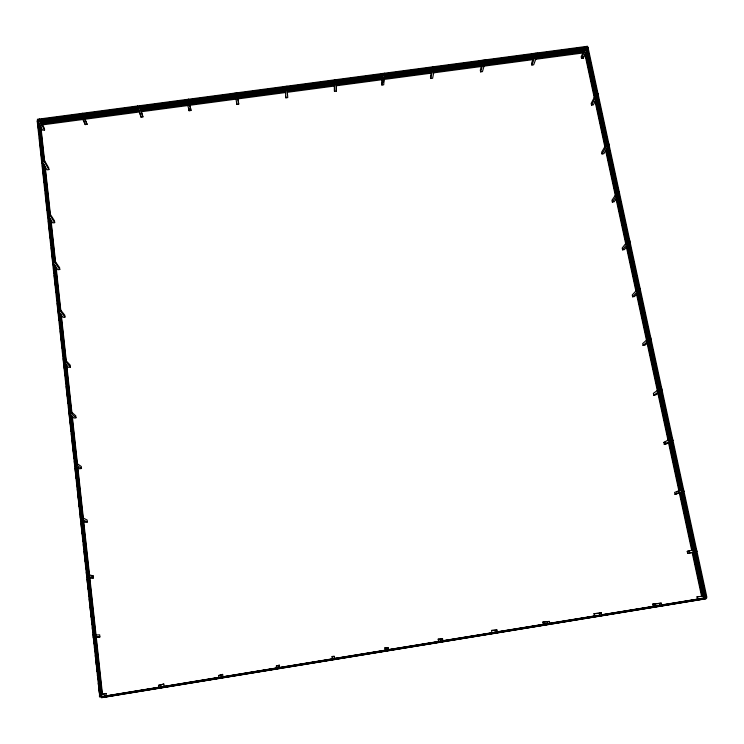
<?xml version="1.0" encoding="UTF-8"?>
<svg xmlns="http://www.w3.org/2000/svg" width="744" height="744" viewBox="0 0 744 744"><rect width="100%" height="100%" fill="white"/><g stroke="black" fill="none" stroke-linecap="round" stroke-linejoin="round"><path stroke-width="1.12" d="M334.465 91.363L334.428 79.868L334.465 91.363L336.297 91.121L336.297 79.627L336.297 91.121M381.895 85.039L382.695 73.47L381.895 85.039L383.718 84.797L384.546 73.219L384.369 74.8L432.125 68.457M383.523 82.193L383.839 79.469L431.204 73.163M430.795 78.52L432.757 68.578L432.441 66.867L430.478 76.837L430.795 78.52L432.608 78.278L434.608 68.336L434.291 66.616L434.152 67.304L482.968 60.822M480.643 71.88L483.498 61.845L483.163 60.134L480.317 70.196L480.643 71.88L482.447 71.638L485.33 61.603L484.995 59.892L484.8 60.58L535.01 53.912M531.876 65.044L535.624 54.926L535.271 53.224L531.532 63.37L531.876 65.044L533.662 64.812L537.447 54.684L537.094 52.982L536.842 53.67L586.337 47.105L586.198 46.435M584.691 49.783L585.11 48.853L536.787 55.27M581.538 58.432L586.151 48.211L585.788 46.519L581.185 56.758L581.538 58.432L583.324 58.19L587.974 47.969L587.602 46.277L37.433 119.273L37.619 121.049L42.668 130.256L44.566 130.005L44.37 128.266L39.358 119.021L39.544 120.788L44.566 130.005M596.018 93.939L591.192 103.444L591.554 105.136L593.359 104.895L598.223 95.418L597.851 93.688L596.018 93.939L596.39 95.669L591.554 105.136M597.851 93.688L597.451 94.469L587.36 47.728L588.067 47.635L706.707 596.502M606.713 143.499L601.645 152.213L602.017 153.943L603.84 153.692L608.936 144.996L608.555 143.239L606.713 143.499L607.095 145.257L602.017 153.943M608.146 143.955L608.555 143.239M617.26 192.37L611.959 200.294L612.34 202.061L614.172 201.801L619.51 193.905L619.12 192.11L617.26 192.37L617.641 194.165L612.34 202.061M618.683 192.761L619.12 192.11M627.731 240.935L622.198 248.059L622.589 249.854L624.43 249.584L630.01 242.488L629.61 240.665L627.731 240.935L628.131 242.767L622.589 249.854M629.154 241.251L629.61 240.665M638.026 288.663L632.261 294.977L632.651 296.8L634.511 296.531L640.324 290.234L639.924 288.384L638.026 288.663L638.426 290.513L632.651 296.8M639.449 288.895L639.924 288.384M648.703 338.139L642.686 343.598L643.086 345.458L644.964 345.179L651.028 339.738L650.619 337.85L648.703 338.139L649.112 340.027L643.086 345.458M650.619 337.85L650.116 338.297L597.823 96.19M659.63 388.787L653.362 393.371L653.762 395.259L655.659 394.971L661.974 390.423L661.565 388.498L659.63 388.787L660.049 390.712L653.762 395.259M661.044 388.87L661.565 388.498M278.442 665.722L279.26 665.155L279.558 667.256L278.74 667.87L278.442 665.722L276.349 666.066L276.647 668.214L277.103 667.889L222 676.901M276.349 666.066L279.26 665.155M663.881 442.429L670.409 438.737L672.353 438.439L672.781 440.402L666.206 444.056L664.29 444.354L663.881 442.429L665.787 442.131M664.29 444.354L670.837 440.699L672.781 440.402M681.402 489.682L674.603 492.444L675.022 494.407L683.792 491.366L683.364 489.375L681.402 489.682L681.83 491.682L675.022 494.407M219.155 677.552L218.578 675.515L222.642 674.408L222.921 676.529L220.968 677.328L220.689 675.171L222.642 674.408M676.529 492.137L679.56 490.91L669.126 442.429M683.364 489.375L682.174 489.85L671.637 441.034M158.965 687.447L158.528 685.336L163.792 684.034L164.043 686.163L160.899 687.158L160.648 684.991L163.792 684.034M101.407 696.868L101.891 697.612M102.421 696.589L102.514 697.435L102.812 696.477M103.639 697.137L118.919 694.589M42.092 159.095L37.953 120.844L37.2 120.947L99.668 695.891M101.742 694.617L106.067 693.473L106.299 695.603L101.975 696.803L101.742 694.617L99.612 694.97L99.845 697.147L706.8 597.823L706.354 595.749L696.998 596.855L697.435 598.892L704.801 598.157L704.354 596.084L706.354 595.749M99.612 694.97L106.067 693.473M687.233 551.351L696.328 549.379L696.775 551.416L689.614 553.043L687.67 553.35L687.233 551.351L689.177 551.034L689.614 553.043M687.67 553.35L696.775 551.416M332.131 656.515L332.689 659.044L332.131 656.515L334.168 656.18L334.763 658.71L334.484 658.273M384.825 647.894L386.108 648.117L386.452 650.247L385.159 649.986L384.825 647.894L388.173 647.782L388.517 649.912L388.005 649.81L440.532 641.328M438.188 639.17L440.522 639.226L440.876 641.337L438.532 641.254L438.188 639.17L442.578 638.882L442.931 641.003L442.234 640.984M491.514 630.456L494.899 630.326L495.272 632.437L491.877 632.521L491.514 630.456L496.936 630.001L497.318 632.102L496.806 632.121M542.86 622.058L547.24 621.77L547.64 623.872L543.241 624.114L542.86 622.058L549.277 621.435L549.416 623.556M593.991 613.698L599.376 613.242L599.785 615.335L594.4 615.753L593.991 613.698L601.394 612.917L601.496 615.028M652.711 604.1L659.221 603.458L659.658 605.542L653.13 606.137L652.711 604.1L661.23 603.133L661.286 605.244M696.998 596.855L698.951 596.539M158.528 685.336L160.648 684.991M218.578 675.515L220.689 675.171M332.363 656.906L334.447 656.571M386.108 648.117L388.173 647.782M440.522 639.226L442.578 638.882M494.899 630.326L496.936 630.001M547.24 621.77L549.277 621.435M599.376 613.242L601.394 612.917M659.221 603.458L661.23 603.133M99.268 696.003L100.105 695.863L81.133 520.279M594.4 615.753L596.381 615.428M104.281 696.161L159.337 687.158M162.573 686.628L218.959 677.356M279.177 667.545L332.559 658.812M334.586 658.44L385.764 650.107M387.689 649.754L439.63 641.291M442.578 640.77L493.467 632.484M496.313 631.972L545.296 624.002M549.165 623.332L596.921 615.558M601.208 614.851L656.189 605.858M660.951 605.039L702.243 598.325M102.626 696.616L159.263 687.354M161.374 687.01L219.629 677.366M221.256 677.207L276.982 667.982M278.861 667.787L332.652 658.979M334.651 658.542L386.257 650.21M442.02 640.975L494.769 632.456M496.313 632.13L546.98 623.909M549.007 623.574L598.985 615.4M601.347 614.944L658.682 605.635M660.681 605.3L703.703 598.26M121.207 694.217L123.495 693.836M125.783 693.464L128.08 693.092M130.367 692.711L155.561 688.591M157.849 688.219L250.598 673.041M252.886 672.66L255.173 672.288M257.471 671.916L259.758 671.534M262.046 671.162L278.079 668.54M280.367 668.168L282.655 667.787M284.952 667.414L287.24 667.043M289.528 666.661L409.758 646.982M412.046 646.61L414.343 646.238M416.631 645.866L418.918 645.485M421.206 645.113L446.4 640.993M448.688 640.612L450.985 640.24M453.273 639.868L550.597 623.937M552.894 623.565L573.503 620.189M575.791 619.817L578.079 619.436M580.376 619.064L582.664 618.692M584.951 618.311L700.606 599.385M102.514 697.435L704.094 598.976L703.917 598.157M101.5 697.723L705.842 598.799L705.665 597.99M696.328 549.379L694.347 549.695L694.794 551.741M99.891 636.929L93.381 637.273L99.891 636.929L99.668 634.837L93.539 635.144M681.83 491.682L683.792 491.366M86.323 572.294L86.881 577.121L91.41 578.274L93.456 577.958L93.233 575.903L88.75 574.703L86.657 575.028L88.536 575.531L82.63 521.014M91.186 576.228L93.233 575.903M86.881 577.121L88.973 576.795L93.456 577.958M87.346 522.009L82.789 519.768L80.724 520.084L85.318 522.325L87.346 522.009L87.132 520L82.565 517.722L80.501 518.038L75.246 465.818M74.344 461.401L74.828 465.53L79.496 468.785L81.505 468.488L81.291 466.507L76.66 463.214L74.614 463.521L75.023 463.819L69.666 414.25M74.828 465.53L76.883 465.223L81.505 468.488M660.049 390.712L661.974 390.423M649.112 340.027L651.028 339.738M69.601 417.505L69.034 411.906L71.071 411.599L75.758 415.84L75.972 417.775L73.981 418.072L69.248 413.878L71.285 413.571L75.972 417.775M63.463 360.31L65.472 360.022L70.234 365.183L70.438 367.08L68.467 367.369L63.677 362.244L63.24 358.589M63.677 362.244L65.686 361.956L70.438 367.08M638.426 290.513L640.324 290.234M58.376 313.54L57.967 309.411L59.957 309.132L64.775 315.186L64.979 317.056L63.026 317.335L58.172 311.317L60.162 311.029L64.979 317.056M628.131 242.767L630.01 242.488M59.78 269.468L54.916 262.613L52.945 262.892L57.846 269.747L59.78 269.468L59.585 267.635L54.712 260.744L52.74 261.023L53.131 265.031M617.641 194.165L619.51 193.905M48.016 217.667L47.597 213.416L49.56 213.147L54.479 220.847L54.675 222.651L52.75 222.912L47.793 215.249L49.755 214.979L54.675 222.651M607.095 145.257L608.936 144.996M48.881 169.567L46.974 169.827L41.962 161.262L43.905 161.002L48.881 169.567L48.686 167.8L43.71 159.207L41.766 159.467L42.213 160.23M596.39 95.669L598.223 95.418M38.632 119.793L81.05 114.167M82.956 113.916L137.798 106.634M139.705 106.383L186.66 100.152M188.558 99.901L235.197 93.707M237.085 93.456L285.064 87.085M286.933 86.843L334.409 80.538M336.279 80.296L382.621 74.14M384.471 73.898L432.311 67.546M429.232 68.15L432.683 67.695M40.157 120.5L81.44 115.022L80.752 113.525L80.957 115.292L85.225 124.583L87.104 124.332L82.668 113.274L82.872 115.041L87.104 124.332M83.347 114.762L138.096 107.499L137.575 105.992L141.044 117.143L142.913 116.892L139.481 105.732L142.913 116.892M139.993 107.248L186.874 101.017L186.502 99.501L189.106 110.735L190.966 110.493L188.39 99.25L190.966 110.493M188.771 100.766L235.337 94.59M237.215 94.339L285.119 87.978M286.989 87.727L334.391 81.431M336.251 81.189L382.518 75.042M433.966 68.215L482.707 61.743M484.539 61.501L534.676 54.842M536.489 54.6L585.054 48.155M37.619 121.049L39.544 120.788M80.957 115.292L82.872 115.041M137.798 107.74L139.705 107.489M186.735 101.249L188.632 100.998M237.234 94.544L235.346 94.795L235.095 93.047L236.852 104.374L238.703 104.123L236.983 92.795L238.703 104.123M287.165 87.913L285.296 88.164L285.017 86.425L285.91 97.836L287.751 97.585L286.896 86.174L287.426 94.99M334.716 81.598L336.576 81.347M382.993 75.191L384.853 74.939M432.757 68.578L434.608 68.336M483.498 61.845L485.33 61.603M535.624 54.926L537.447 54.684M586.151 48.211L587.974 47.969M39.739 121.281L137.538 108.289M139.835 107.982L284.812 88.731M287.11 88.424L432.078 69.173M434.384 68.867L482.707 62.45M485.004 62.143L534.48 55.577M40.874 121.83L82.054 116.362M83.951 116.111L138.561 108.856L138.858 109.703L84.342 116.957M140.458 108.596L235.55 95.967M237.429 95.716L285.212 89.373M287.072 89.122L334.354 82.844M336.204 82.593L382.36 76.465M384.211 76.223L431.846 69.89M433.678 69.648L482.298 63.194M485.265 62.794L534.136 56.302M537.075 55.912L585.249 49.513M40.269 122.807L82.435 117.208M140.746 109.452L187.432 103.249M189.32 102.998L285.268 90.247M287.128 90.005L334.326 83.728M336.186 83.486L382.258 77.357M384.109 77.116L431.669 70.792M433.501 70.55L482.038 64.105M483.86 63.863L533.792 57.223M535.606 56.981L584.831 50.443M41.022 123.476L284.943 91.047M287.24 90.74L533.457 58.013M535.764 57.706L584.087 51.29L584.226 51.95M41.097 124.164L83.068 118.584M84.965 118.333L139.342 111.098L141.044 117.143M141.221 110.847L187.786 104.662M189.664 104.411L235.913 98.264M237.782 98.013L285.361 91.689M287.212 91.438L334.288 85.179M336.139 84.937L382.1 78.827M383.941 78.576L431.381 72.27M433.203 72.029L481.619 65.593M483.442 65.351L533.243 58.73M535.048 58.488L583.287 52.071M41.552 124.992L83.449 119.421L85.225 124.583M85.346 119.17L139.63 111.953M141.518 111.702L236.043 99.129M237.913 98.878L285.417 92.563M287.268 92.312L334.27 86.062M336.111 85.811L381.998 79.71M433.027 72.921L481.368 66.495M483.181 66.253L532.909 59.641M535.857 59.25L583.808 52.871M190.734 108.773L188.874 109.015L189.106 110.735M704.094 598.976L703.424 599.041L703.247 598.232M705.163 598.864L705.842 598.799M69.034 411.906L69.89 412.669L64.533 363.165M57.967 309.411L58.395 309.95L53.373 263.497M52.74 261.023L53.177 261.628L48.23 215.927M47.597 213.416L48.035 214.095L42.408 162.025M37.2 120.947L37.665 121.793M650.526 340.185L671.813 438.737M672.241 440.699L682.797 489.599M683.234 491.589L705.917 596.632M586.932 48.667L596.772 94.228M597.004 95.344L607.429 143.62M608.053 146.503L617.957 192.37M618.58 195.272L628.652 241.902M629.043 243.725L638.919 289.481M639.319 291.332L649.326 337.674M649.977 340.687L660.467 389.289M660.877 391.214L671.218 439.081M682.601 491.84L705.247 596.707M586.979 50.043L596.521 94.274M597.014 96.543L607.29 144.178M607.783 146.447L617.818 192.947M618.311 195.216L628.345 241.716M628.838 243.976L638.622 289.342M639.115 291.611L649.149 338.111M649.642 340.38L660.17 389.149M660.653 391.418L670.939 439.044M671.423 441.313L704.959 596.688M670.409 438.737L670.837 440.699M590.959 71.396L591.936 75.935M592.429 78.204L592.922 80.473M593.405 82.742L594.14 86.146M594.633 88.415L595.126 90.684M596.837 98.627L597.32 100.896M599.283 109.982L600.259 114.52M607.364 147.424L607.848 149.693M611.029 164.443L611.521 166.712M612.498 171.25L613.726 176.923M614.702 181.462L615.195 183.731M617.883 196.211L618.869 200.75M629.638 250.682L630.121 252.951M631.098 257.489L631.591 259.758M633.302 267.701L633.795 269.97M649.707 343.728L650.191 345.997M653.371 360.747L653.864 363.016M666.103 419.746L667.08 424.285M671.488 444.707L672.464 449.255M586.263 50.136L595.832 94.488M596.307 96.711L606.695 144.875M607.318 147.758L617.185 193.505M617.818 196.407L627.601 241.791M628.243 244.739L637.841 289.276M638.482 292.234L648.452 338.455M649.103 341.468L659.556 389.949M659.975 391.865L670.27 439.611M670.688 441.564L681.197 490.25L680.574 490.501L670.093 441.889M681.625 492.24L694.059 549.909M694.496 551.936L704.001 596M586.077 52.136L595.628 96.432M596.242 99.287L606.239 145.666M606.862 148.54L616.711 194.231M617.334 197.123L627.099 242.442M627.731 245.39L637.32 289.844M637.952 292.801L648.145 340.082M648.554 341.961L658.747 389.242M659.398 392.274L669.674 439.946M681.002 492.481L693.408 550.058M693.845 552.085L703.331 596.074M595.386 96.646L585.854 52.415L585.147 52.508L594.902 97.836M595.87 98.915L605.895 145.405M606.63 148.809L616.404 194.175M616.888 196.444L626.913 242.944M627.406 245.213L637.18 290.579M637.664 292.848L647.689 339.338M648.182 341.608L658.691 390.377M659.175 392.646L680.193 490.175M680.686 492.444L703.173 596.781M585.677 54.47L586.895 60.143M587.388 62.412L588.365 66.951M597.655 110.066L598.632 114.604M599.115 116.873L599.608 119.142M600.101 121.412L600.827 124.815M601.319 127.085L601.812 129.354M602.789 133.901L603.272 136.171M614.033 186.093L614.516 188.362M617.697 203.112L618.18 205.381M621.361 220.131L621.854 222.4M628.94 255.313L629.424 257.582M632.605 272.332L633.088 274.601M634.074 279.139L635.292 284.812M651.177 358.571L651.67 360.84M658.514 392.609L658.998 394.878M666.085 427.781L666.577 430.051M669.758 444.8L670.242 447.07M680.016 492.463L680.509 494.732M682.462 503.809L682.955 506.078M684.666 514.02L685.15 516.289M595.516 100.682L605.244 145.833M606.1 149.832L615.92 195.402M616.544 198.295L626.281 243.502M626.913 246.431L636.464 290.783M637.096 293.731L647.252 340.892M647.661 342.761L658.059 391.046M658.468 392.953L668.707 440.495L668.112 440.82L657.901 393.362M679.988 492.891L692.357 550.3M692.794 552.318L702.234 596.186M584.97 54.563L594.224 97.566M595.079 101.537L605.03 147.74M605.644 150.613L615.437 196.118M616.06 199.001L625.778 244.144M626.411 247.073L635.934 291.332M636.576 294.298L646.713 341.384M647.113 343.254L657.491 391.456M668.531 442.764L678.947 491.161M679.374 493.133L691.715 550.448M692.143 552.466L701.573 596.26M582.961 56.525L583.324 58.19M654.683 603.775L655.101 605.821M285.64 96.125L285.91 97.836M236.601 102.663L236.852 104.374M40.799 125.978L44.659 161.606M45.226 166.842L50.453 214.997M51.029 220.243L55.688 263.246M56.135 267.356L60.878 311.057M61.334 315.233L66.467 362.523M66.802 365.583L72.001 413.524M72.335 416.612L77.534 464.526M77.878 467.651L83.375 518.373M83.719 521.544L89.615 575.809M89.838 577.874L96.05 635.153M96.283 637.264L102.458 694.217M44.333 161.987L40.343 125.141L39.59 125.243L41.087 139.091M44.779 166.07L50.006 214.3M50.583 219.554L55.251 262.623M55.698 266.743L60.441 310.508M60.896 314.693L66.03 362.058M66.365 365.127L71.452 411.999M71.908 416.24L77.116 464.228M77.45 467.362L83.086 519.321M83.309 521.339L89.206 575.707M89.429 577.772L95.65 635.153M95.883 637.264L102.068 694.319M43.71 159.207L43.905 161.002M49.56 213.147L49.755 214.979M54.712 260.744L54.916 262.613M59.957 309.132L60.162 311.029M65.472 360.022L65.686 361.956M71.071 411.599L71.285 413.571M76.66 463.214L76.883 465.223M82.565 517.722L82.789 519.768M88.75 574.703L88.973 576.795M95.26 634.799L95.492 636.938M39.711 124.862L43.598 160.778M44.036 164.805L49.402 214.3M49.848 218.429L54.405 260.465M54.972 265.729L59.725 309.606M60.18 313.81L65.202 360.189M65.658 364.365L70.754 411.367M71.21 415.617L76.427 463.745M76.762 466.879L82.286 517.852M88.759 577.604L94.99 635.153M95.223 637.264L101.426 694.487M41.339 141.397L43.338 159.867M43.84 164.48L49.216 214.105M49.718 218.727L54.219 260.27M54.842 266.036L56.711 283.352M56.963 285.659L59.585 309.895M60.087 314.507L64.96 359.519M65.463 364.132L70.085 406.838M70.336 409.144L70.587 411.451M71.089 416.073L72.335 427.614M72.587 429.92L73.089 434.533M73.34 436.84L76.083 462.229M76.585 466.851L82.091 517.629M82.463 521.088L86.462 558.019M86.713 560.325L88.713 578.795M88.964 581.101L89.466 585.714M89.708 588.02L94.711 634.186M95.083 637.645L101.212 694.199M39.144 123.02L43.152 159.997M43.589 164.033L48.955 213.602M49.197 215.909L54.08 260.977M54.526 265.106L59.418 310.239M59.743 313.261L64.895 360.849M65.221 363.909L70.448 412.13M70.782 415.236L76 463.438M76.344 466.59L81.868 517.638M82.212 520.809L88.127 575.419M88.35 577.493L94.59 635.144M94.823 637.273L101.138 695.594M38.418 121.691L42.547 159.886M42.864 162.806L48.36 213.649M48.686 216.625L53.503 261.116M53.819 264.12L58.72 309.374M59.046 312.396L64.207 360.105M70.103 414.631L75.451 464.117M75.674 466.116L81.329 518.447M81.552 520.493L87.476 575.251M87.699 577.335L93.949 635.144M94.181 637.273L100.505 695.752M38.39 123.123L42.389 160.062M42.761 163.531L47.756 209.706M48.007 212.012L48.248 214.319M48.5 216.634L49.997 230.482M50.248 232.798L50.75 237.41M51.001 239.717L52.991 258.196M53.996 267.431L58.609 310.146M58.86 312.452L64.105 360.942M64.356 363.249L65.602 374.79M65.853 377.096L68.597 402.495M68.848 404.81L69.471 410.576M69.973 415.199L70.847 423.28M71.089 425.587L71.591 430.209M71.843 432.515L73.089 444.056M73.34 446.363L73.842 450.985M74.093 453.291L75.209 463.679M75.46 465.995L81.077 517.945M81.329 520.251L86.444 567.588M86.695 569.895L88.694 588.365M88.945 590.671L89.438 595.293M89.689 597.599L90.935 609.141M91.186 611.456L91.689 616.069M91.94 618.376L92.442 622.998M92.684 625.304L93.688 634.539M93.939 636.855L100.3 695.724M58.599 311.848L69.452 412.278M37.916 124.099L38.409 128.721M38.66 131.037L39.032 134.497M39.413 137.965L39.785 141.425M40.157 144.894L40.529 148.363M40.911 151.823L41.404 156.445M41.655 158.76L42.157 163.373M42.408 165.689L42.78 169.148M43.152 172.617L43.524 176.086M43.775 178.393L44.277 183.015M44.649 186.474L45.021 189.943M45.403 193.412L45.775 196.872M46.147 200.341L46.519 203.81M46.77 206.116L47.272 210.738M48.397 221.135L48.769 224.595M49.02 226.911L49.513 231.533M49.764 233.839L50.267 238.461M50.639 241.921L51.011 245.39M51.262 247.696L51.764 252.318M52.015 254.634L52.508 259.256M53.512 268.491L54.005 273.113M54.256 275.419L54.628 278.888M55.01 282.357L55.382 285.817M55.754 289.286L56.126 292.755M56.507 296.214L56.879 299.683M57.251 303.143L57.623 306.612M58.748 317.009L59.12 320.478M59.492 323.938L59.873 327.407M60.245 330.866L60.617 334.335M60.989 337.804L61.371 341.264M61.743 344.732L62.115 348.201M62.487 351.661L62.868 355.13M63.863 364.365L64.365 368.987M64.737 372.456L65.109 375.925M65.481 379.384L65.863 382.853M66.235 386.313L66.607 389.782M66.979 393.251L67.36 396.71M67.732 400.179L68.104 403.648M68.476 407.108L68.857 410.576M69.973 420.974L70.355 424.433M70.727 427.902L71.099 431.371M71.35 433.678L71.852 438.3M72.094 440.606L72.596 445.228M72.968 448.697L73.349 452.157M73.591 454.472L73.972 457.932M75.088 468.329L75.47 471.798M75.841 475.258L76.214 478.727M76.585 482.196L76.967 485.655M77.339 489.124L77.711 492.593M78.083 496.053L78.464 499.522M78.836 502.981L79.208 506.45M79.58 509.919L79.961 513.379M80.333 516.848L80.836 521.47M81.077 523.776L81.459 527.245M81.831 530.705L82.203 534.173M82.575 537.642L82.956 541.102M83.328 544.571L83.7 548.04M84.072 551.499L84.453 554.968M84.825 558.428L85.197 561.897M85.569 565.366L85.951 568.825M87.067 579.223L87.448 582.692M87.82 586.151L88.192 589.62M88.564 593.089L88.945 596.549M89.187 598.864L89.689 603.477M90.061 606.946L90.443 610.415M90.815 613.874L91.186 617.343M91.438 619.65L91.94 624.272M92.312 627.741L92.684 631.2M93.056 634.669L93.437 638.138M93.679 640.445L94.06 643.913M94.432 647.373L94.804 650.842M95.306 655.464L95.558 657.77M95.93 661.239L96.302 664.708M96.674 668.168L97.055 671.637M97.427 675.096L97.799 678.565M98.301 683.187L98.552 685.494M98.924 688.963L99.296 692.422"/></g></svg>
